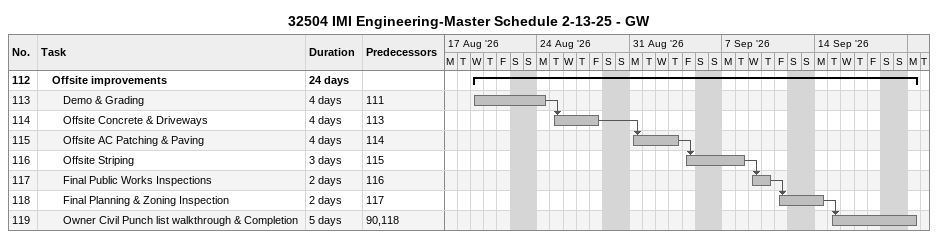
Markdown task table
32504 IMI Engineering-Master Schedule 2-13-25 - GW

| ID | Level | Task | Duration | Start | Finish | Predecessors |
|---|---|---|---|---|---|---|
| 112 | 2 | **Offsite improvements** | 24d | 2026-08-19 | 2026-09-21 |  |
| 113 | 3 | Demo & Grading | 4d | 2026-08-19 | 2026-08-24 | 111 |
| 114 | 3 | Offsite Concrete & Driveways | 4d | 2026-08-25 | 2026-08-28 | 113 |
| 115 | 3 | Offsite AC Patching & Paving | 4d | 2026-08-31 | 2026-09-03 | 114 |
| 116 | 3 | Offsite Striping | 3d | 2026-09-04 | 2026-09-08 | 115 |
| 117 | 3 | Final Public Works Inspections | 2d | 2026-09-09 | 2026-09-10 | 116 |
| 118 | 3 | Final Planning & Zoning Inspection | 2d | 2026-09-11 | 2026-09-14 | 117 |
| 119 | 3 | Owner Civil Punch list walkthrough & Completion | 5d | 2026-09-15 | 2026-09-21 | 90, 118 |
